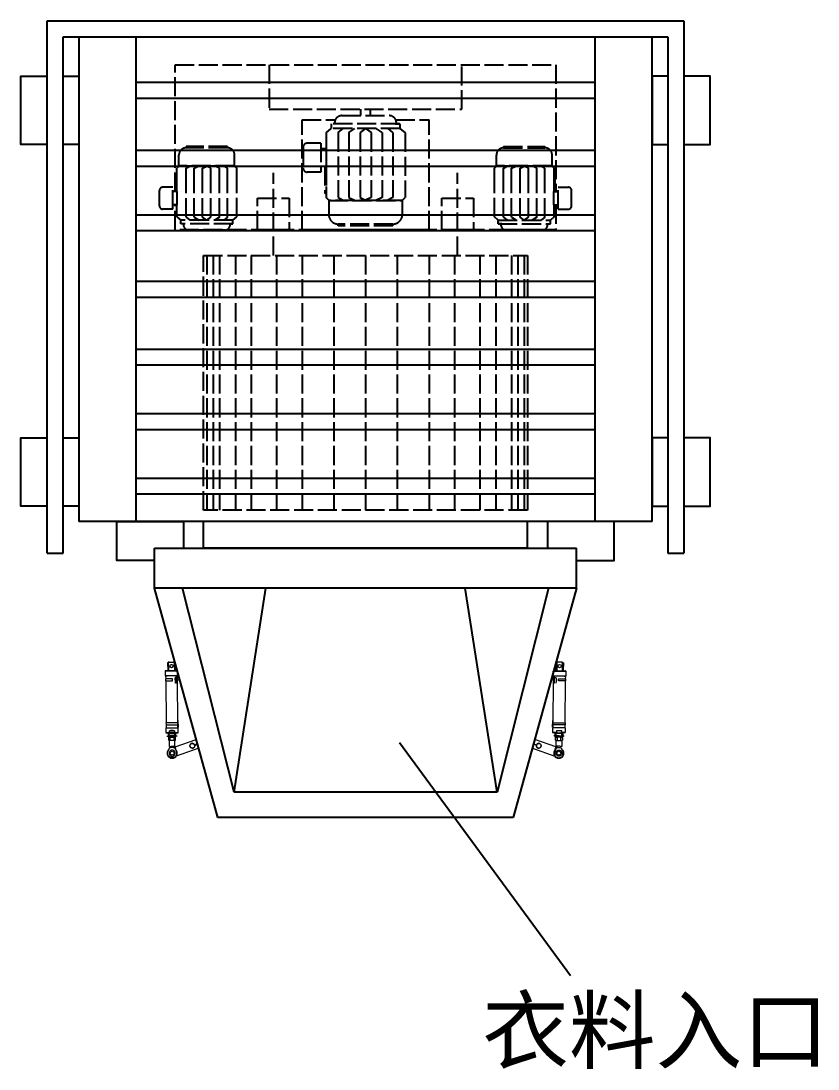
# Model space of a CAD drawing. Header units: millimetres. Extents: x 5343 to 29633, y -275 to 12336.
# Drawn here: x 11958 to 14469, y 1835 to 5134 of the extents above; entities that cross this region are included whole.
import ezdxf

# ---------------------------------------------------------------- set-up
doc = ezdxf.new("R2010")
doc.units = ezdxf.units.MM
doc.linetypes.add('ACAD_ISO02W100', pattern=[15, 12, -3])
doc.styles.get("Standard").update_dxf_attribs({"font": 'arial.ttf', "height": 200})

msp = doc.modelspace()

# ---------------------------------------------------------------- linework, layer by layer
for p, q in [((12040.9, 3458.4), (12040.9, 5134.4)), ((12040.9, 5134.4), (14045.9, 5134.4)), ((14045.9, 5134.4), (14045.9, 3458.4)), ((12090.9, 3458.4), (12090.9, 5084.4)), ((12090.9, 5084.4), (13995.9, 5084.4)), ((12140.9, 5084.4), (12140.9, 3558.4)), ((12320.9, 3558.4), (12320.9, 5084.4)), ((13765.9, 5084.4), (13765.9, 3558.4)), ((13945.9, 3558.4), (13945.9, 5084.4)), ((13995.9, 5084.4), (13995.9, 3458.4)), ((12320.9, 4941.5), (13765.9, 4941.5)), ((12320.9, 4891.5), (13765.9, 4891.5)), ((12320.9, 4727.7), (13765.9, 4727.7)), ((12320.9, 4677.7), (13765.9, 4677.7)), ((12320.9, 4524.5), (13765.9, 4524.5)), ((12320.9, 4474.5), (13765.9, 4474.5)), ((12320.9, 4315.2), (13765.9, 4315.2)), ((12320.9, 4265.2), (13765.9, 4265.2)), ((12320.9, 4101.5), (13765.9, 4101.5)), ((12320.9, 4051.5), (13765.9, 4051.5)), ((12320.9, 3898.2), (13765.9, 3898.2)), ((12320.9, 3848.2), (13765.9, 3848.2)), ((12320.9, 3695.2), (13765.9, 3695.2)), ((12320.9, 3645.2), (13765.9, 3645.2)), ((13945.9, 3558.4), (12140.9, 3558.4)), ((12533.4, 3474.4), (12533.4, 3558.4)), ((13553.4, 3474.4), (13553.4, 3558.4)), ((12378.4, 3348.4), (12378.4, 3474.4)), ((12378.4, 3474.4), (13708.4, 3474.4)), ((13553.4, 3474.4), (12533.4, 3474.4)), ((13708.4, 3348.4), (13708.4, 3474.4)), ((12040.9, 3458.4), (12090.9, 3458.4)), ((13995.9, 3458.4), (14045.9, 3458.4)), ((12578.4, 2626.3), (12378.4, 3348.4)), ((13708.4, 3348.4), (12378.4, 3348.4)), ((12629.3, 2706.3), (12466.8, 3348.4)), ((12629.3, 2706.3), (12729.3, 3348.4)), ((13457.6, 2706.3), (13357.6, 3348.4)), ((13620.1, 3348.4), (13457.6, 2706.3)), ((13708.4, 3348.4), (13508.4, 2626.3)), ((13150.8, 2863), (13689.1, 2129.2)), ((13457.6, 2706.3), (12629.3, 2706.3)), ((13508.4, 2626.3), (12578.4, 2626.3))]:
    msp.add_line(p, q)
at = {"linetype": 'ACAD_ISO02W100', "ltscale": 5}
for p, q in [((12443.4, 4597.2), (12443.4, 4996.3)), ((12443.4, 4996.3), (13643.4, 4996.3)), ((12740, 4996.3), (12740, 4856.3)), ((13346.9, 4856.3), (13346.9, 4996.3)), ((13643.4, 4996.3), (13643.4, 4597.2)), ((12740, 4856.3), (13346.9, 4856.3)), ((13028.1, 4856.3), (13028.1, 4836.3)), ((13058.1, 4856.3), (13058.1, 4836.3)), ((12843.4, 4476.3), (12843.4, 4823.6)), ((12843.4, 4823.6), (12948.5, 4823.6)), ((12843.4, 4476.3), (12843.4, 4823.6)), ((12968.5, 4836.3), (13118.3, 4836.3)), ((13138.4, 4823.6), (13243.4, 4823.6)), ((13243.4, 4476.3), (13243.4, 4823.6)), ((13243.4, 4476.3), (13243.4, 4823.6)), ((12919.1, 4782.1), (12934.9, 4795.4)), ((13151.9, 4810.3), (12934.9, 4810.3)), ((12934.9, 4810.3), (12934.9, 4801.4)), ((12934.9, 4801.4), (12934.9, 4795.4)), ((13151.9, 4795.4), (12934.9, 4795.4)), ((12957.3, 4782.8), (12972.6, 4795.4)), ((12991, 4782.8), (13010, 4795.4)), ((13043.4, 4795.4), (13026.1, 4782.8)), ((13043.4, 4795.4), (13060.8, 4782.8)), ((13095.8, 4782.8), (13076.8, 4795.4)), ((13129.6, 4782.8), (13114.3, 4795.4)), ((13136.5, 4810.3), (13151.9, 4810.3)), ((13140.6, 4810.3), (13140.6, 4814)), ((13151.9, 4810.3), (13151.9, 4801.4)), ((13151.9, 4801.4), (13151.9, 4795.4)), ((13151.9, 4801.4), (13151.9, 4795.4)), ((13151.9, 4795.4), (13167.8, 4782.1)), ((12919.1, 4782.1), (12919.1, 4731.5)), ((12957.3, 4782.8), (12957.3, 4579.1)), ((12991, 4782.8), (12991, 4579.1)), ((13026.1, 4782.8), (13026.1, 4579.1)), ((13060.8, 4782.8), (13060.8, 4579.1)), ((13095.8, 4782.8), (13095.8, 4579.1)), ((13129.6, 4782.8), (13129.6, 4579.1)), ((13167.8, 4782.1), (13167.8, 4579.1)), ((12608.7, 4739.3), (12478.2, 4739.3)), ((12478.2, 4739.3), (12478.2, 4734.8)), ((12608.7, 4734.8), (12478.2, 4734.8)), ((12608.7, 4739.3), (12608.7, 4734.8)), ((12846.7, 4736.3, 0), (12846.7, 4671.8, 0)), ((12902.2, 4749.5, 0), (12859.9, 4749.5, 0)), ((12902.2, 4749.5, 0), (12902.2, 4658.6, 0)), ((12919.9, 4731.5, 0), (12902.2, 4731.5, 0)), ((12919.9, 4731.5), (12919.9, 4676.6)), ((13478.2, 4739.3), (13608.7, 4739.3)), ((13478.2, 4739.3), (13478.2, 4734.8)), ((13478.2, 4734.8), (13608.7, 4734.8)), ((13608.7, 4739.3), (13608.7, 4734.8)), ((12455.7, 4678.8), (12455.7, 4712.3)), ((12631.2, 4678.8), (12631.2, 4712.3)), ((13455.7, 4678.8), (13455.7, 4712.3)), ((13631.2, 4678.8), (13631.2, 4712.3)), ((12449.2, 4662.3), (12446.4, 4662.3)), ((12446.4, 4597.2), (12446.4, 4662.3)), ((12456.8, 4678.8), (12449.2, 4671.1)), ((12456.8, 4678.8), (12449.2, 4671.1)), ((12449.2, 4644.9), (12449.2, 4671.1)), ((12449.2, 4597.2), (12449.2, 4671.1)), ((12455.7, 4678.8), (12631.2, 4678.8)), ((12631.2, 4678.8), (12455.7, 4678.8)), ((12478.2, 4671.1), (12491.5, 4678.8)), ((12478.2, 4671.1), (12491.5, 4678.8)), ((12478.2, 4644.8), (12478.2, 4671.1)), ((12478.2, 4516.8), (12478.2, 4671.1)), ((12503.7, 4671.1), (12518.9, 4678.8)), ((12503.7, 4671.1), (12518.9, 4678.8)), ((12503.7, 4651.3), (12503.7, 4671.1)), ((12503.7, 4516.8), (12503.7, 4671.1)), ((12530.3, 4671.1), (12543.4, 4677.7)), ((12530.3, 4671.1), (12543.4, 4677.7)), ((12530.3, 4644.1), (12530.3, 4671.1)), ((12530.3, 4516.8), (12530.3, 4671.1)), ((12556.6, 4671.1), (12543.4, 4677.7)), ((12556.6, 4671.1), (12543.4, 4677.7)), ((12556.6, 4653.3), (12556.6, 4671.1)), ((12556.6, 4516.8), (12556.6, 4671.1)), ((12583.1, 4671.1), (12568, 4678.8)), ((12583.1, 4671.1), (12568, 4678.8)), ((12583.1, 4644.9), (12583.1, 4671.1)), ((12583.1, 4516.8), (12583.1, 4671.1)), ((12608.7, 4671.1), (12595.3, 4678.8)), ((12608.7, 4671.1), (12595.3, 4678.8)), ((12608.7, 4671.1), (12595.3, 4678.8)), ((12608.7, 4650.2), (12608.7, 4671.1)), ((12608.7, 4516.8), (12608.7, 4671.1)), ((12608.7, 4639.1), (12608.7, 4671.1)), ((12630.1, 4678.8), (12637.6, 4671.1)), ((12637.6, 4645.3), (12637.6, 4671.1)), ((12637.6, 4517.3), (12637.6, 4671.1)), ((12753.4, 4396.3), (12753.4, 4656.3)), ((12753.4, 4396.3), (12753.4, 4656.3)), ((12902.2, 4658.6, 0), (12859.9, 4658.6, 0)), ((12919.9, 4676.6, 0), (12902.2, 4676.6, 0)), ((12915.4, 4676.6), (12915.4, 4590.7)), ((12919.1, 4676.6), (12919.1, 4579.1)), ((13333.4, 4396.3), (13333.4, 4656.3)), ((13333.4, 4396.3), (13333.4, 4656.3)), ((13455.7, 4678.8), (13449.2, 4671.1)), ((13449.2, 4645.3), (13449.2, 4671.1)), ((13449.2, 4517.3), (13449.2, 4671.1)), ((13631.2, 4678.8), (13455.7, 4678.8)), ((13455.7, 4678.8), (13631.2, 4678.8)), ((13478.2, 4671.1), (13491.5, 4678.8)), ((13478.2, 4671.1), (13491.5, 4678.8)), ((13478.2, 4671.1), (13491.5, 4678.8)), ((13478.2, 4650.2), (13478.2, 4671.1)), ((13478.2, 4516.8), (13478.2, 4671.1)), ((13478.2, 4639.1), (13478.2, 4671.1)), ((13503.7, 4671.1), (13518.9, 4678.8)), ((13503.7, 4671.1), (13518.9, 4678.8)), ((13503.7, 4644.9), (13503.7, 4671.1)), ((13503.7, 4516.8), (13503.7, 4671.1)), ((13530.3, 4671.1), (13543.4, 4677.7)), ((13530.3, 4671.1), (13543.4, 4677.7)), ((13530.3, 4653.3), (13530.3, 4671.1)), ((13530.3, 4516.8), (13530.3, 4671.1)), ((13556.6, 4671.1), (13543.4, 4677.7)), ((13556.6, 4671.1), (13543.4, 4677.7)), ((13556.6, 4644.1), (13556.6, 4671.1)), ((13556.6, 4516.8), (13556.6, 4671.1)), ((13583.1, 4671.1), (13568, 4678.8)), ((13583.1, 4671.1), (13568, 4678.8)), ((13583.1, 4651.3), (13583.1, 4671.1)), ((13583.1, 4516.8), (13583.1, 4671.1)), ((13608.7, 4671.1), (13595.3, 4678.8)), ((13608.7, 4671.1), (13595.3, 4678.8)), ((13608.7, 4644.8), (13608.7, 4671.1)), ((13608.7, 4516.8), (13608.7, 4671.1)), ((13630.1, 4678.8), (13637.6, 4671.1)), ((13630.1, 4678.8), (13637.6, 4671.1)), ((13637.6, 4644.9), (13637.6, 4671.1)), ((13637.6, 4597.2), (13637.6, 4671.1)), ((13637.6, 4662.3), (13640.4, 4662.3)), ((13640.4, 4597.2), (13640.4, 4662.3)), ((13129.6, 4621.2), (13129.6, 4579.1)), ((12394.4, 4552, 0), (12394.4, 4600.8, 0)), ((12436.4, 4610.8, 0), (12404.4, 4610.8, 0)), ((12436.4, 4542, 0), (12436.4, 4610.8, 0)), ((12449.8, 4597.2, 0), (12436.4, 4597.2, 0)), ((12449.8, 4555.6), (12449.8, 4597.2)), ((12919.1, 4590.7), (12915.4, 4590.7)), ((12919.1, 4613.6), (12919.1, 4579.1)), ((12957.3, 4613.8), (12957.3, 4579.1)), ((12991, 4605.3), (12991, 4579.1)), ((13026.1, 4614.6), (13026.1, 4579.1)), ((13060.8, 4602.5), (13060.8, 4579.1)), ((13095.8, 4613.6), (13095.8, 4579.1)), ((13129.6, 4606.7), (13129.6, 4579.1)), ((13167.8, 4613.1), (13167.8, 4579.1)), ((13637, 4555.6), (13637, 4597.2)), ((13637, 4597.2, 0), (13650.4, 4597.2, 0)), ((13650.4, 4542, 0), (13650.4, 4610.8, 0)), ((13650.4, 4610.8, 0), (13682.5, 4610.8, 0)), ((13692.5, 4552, 0), (13692.5, 4600.8, 0)), ((12449.8, 4555.6, 0), (12436.4, 4555.6, 0)), ((12443.4, 4476.3), (12443.4, 4555.6)), ((12449.2, 4517.3), (12449.2, 4555.6)), ((12703.4, 4476.3), (12703.4, 4576.3)), ((12703.4, 4576.3), (12803.4, 4576.3)), ((12703.4, 4476.3), (12703.4, 4576.3)), ((12703.4, 4576.3), (12803.4, 4576.3)), ((12803.4, 4576.3), (12803.4, 4476.3)), ((12803.4, 4576.3), (12803.4, 4476.3)), ((12929, 4569), (12919.1, 4579.1)), ((12929, 4569), (12919.1, 4579.1)), ((12927.6, 4569), (13159.3, 4569)), ((12927.6, 4569), (12927.6, 4524.7)), ((13159.3, 4569), (12927.6, 4569)), ((12957.3, 4579.1), (12974.9, 4569)), ((12957.3, 4579.1), (12974.9, 4569)), ((12991, 4579.1), (13011, 4569)), ((12991, 4579.1), (13011, 4569)), ((13026.1, 4579.1), (13043.4, 4570.3)), ((13026.1, 4579.1), (13043.4, 4570.3)), ((13060.8, 4579.1), (13043.4, 4570.3)), ((13060.8, 4579.1), (13043.4, 4570.3)), ((13095.8, 4579.1), (13075.8, 4569)), ((13095.8, 4579.1), (13075.8, 4569)), ((13129.6, 4579.1), (13112, 4569)), ((13129.6, 4579.1), (13112, 4569)), ((13129.6, 4579.1), (13112, 4569)), ((13159.3, 4569), (13167.8, 4579.1)), ((13159.3, 4569), (13159.3, 4524.7)), ((13283.4, 4476.3), (13283.4, 4576.3)), ((13283.4, 4576.3), (13383.4, 4576.3)), ((13283.4, 4476.3), (13283.4, 4576.3)), ((13283.4, 4576.3), (13383.4, 4576.3)), ((13383.4, 4576.3), (13383.4, 4476.3)), ((13383.4, 4576.3), (13383.4, 4476.3)), ((13637, 4555.6, 0), (13650.4, 4555.6, 0)), ((13637.6, 4517.3), (13637.6, 4555.6)), ((13643.4, 4555.6), (13643.4, 4476.3)), ((12436.4, 4542, 0), (12404.4, 4542, 0)), ((13650.4, 4542, 0), (13682.5, 4542, 0)), ((12449.2, 4517.3), (12461.2, 4507.2)), ((12625.6, 4507.2), (12461.2, 4507.2)), ((12461.2, 4502.7), (12461.2, 4507.2)), ((12461.2, 4495.9), (12461.2, 4502.7)), ((12625.6, 4495.9), (12461.2, 4495.9)), ((12478.2, 4516.8), (12489.8, 4507.2)), ((12503.7, 4516.8), (12518.1, 4507.2)), ((12543.4, 4507.2), (12530.3, 4516.8)), ((12543.4, 4507.2), (12556.6, 4516.8)), ((12583.1, 4516.8), (12568.7, 4507.2)), ((12608.7, 4516.8), (12597.1, 4507.2)), ((12614, 4495.9), (12625.6, 4495.9)), ((12617, 4495.9), (12617, 4493.1)), ((12625.6, 4507.2), (12637.6, 4517.3)), ((12625.6, 4502.7), (12625.6, 4507.2)), ((12625.6, 4502.7), (12625.6, 4507.2)), ((12625.6, 4495.9), (12625.6, 4502.7)), ((13129.6, 4495), (12957.3, 4495)), ((12957.3, 4489.1), (12957.3, 4495)), ((13129.6, 4489.1), (12957.3, 4489.1)), ((13129.6, 4489.1), (13129.6, 4495)), ((13461.2, 4507.2), (13449.2, 4517.3)), ((13461.2, 4507.2), (13625.6, 4507.2)), ((13461.2, 4502.7), (13461.2, 4507.2)), ((13461.2, 4502.7), (13461.2, 4507.2)), ((13461.2, 4495.9), (13461.2, 4502.7)), ((13461.2, 4495.9), (13625.6, 4495.9)), ((13472.9, 4495.9), (13461.2, 4495.9)), ((13469.8, 4495.9), (13469.8, 4493.1)), ((13478.2, 4516.8), (13489.8, 4507.2)), ((13503.7, 4516.8), (13518.1, 4507.2)), ((13543.4, 4507.2), (13530.3, 4516.8)), ((13543.4, 4507.2), (13556.6, 4516.8)), ((13583.1, 4516.8), (13568.7, 4507.2)), ((13608.7, 4516.8), (13597.1, 4507.2)), ((13637.6, 4517.3), (13625.6, 4507.2)), ((13625.6, 4502.7), (13625.6, 4507.2)), ((13625.6, 4495.9), (13625.6, 4502.7)), ((13643.4, 4476.3), (12443.4, 4476.3)), ((12486.7, 4476.3), (12600.2, 4476.3)), ((12803.4, 4476.3), (12703.4, 4476.3)), ((12803.4, 4476.3), (12703.4, 4476.3)), ((13244.9, 4476.3), (12841.9, 4476.3)), ((13244.9, 4476.3), (12841.9, 4476.3)), ((13383.4, 4476.3), (13283.4, 4476.3)), ((13383.4, 4476.3), (13283.4, 4476.3)), ((13600.2, 4476.3), (13486.7, 4476.3)), ((12543.4, 4396.3), (12543.4, 3594.4)), ((12563.4, 4396.3), (12563.4, 3594.4)), ((12583.4, 4396.3), (12583.4, 3594.4)), ((12633.4, 4396.3), (12633.4, 3594.4)), ((12683.4, 4396.3), (12683.4, 3594.4)), ((12763.4, 4396.3), (12763.4, 3594.4)), ((12843.4, 4396.3), (12843.4, 3594.4)), ((12943.4, 4396.3), (12943.4, 3594.4)), ((13043.4, 4396.3), (13043.4, 3594.4)), ((13143.4, 4396.3), (13143.4, 3594.4)), ((13243.4, 4396.3), (13243.4, 3594.4)), ((13323.4, 4396.3), (13323.4, 3594.4)), ((13403.4, 4396.3), (13403.4, 3594.4)), ((13453.4, 4396.3), (13453.4, 3594.4)), ((13503.4, 4396.3), (13503.4, 3594.4)), ((13523.4, 4396.3), (13523.4, 3594.4)), ((13543.4, 4396.3), (13543.4, 3594.4))]:
    msp.add_line(p, q, dxfattribs=at)
at = {"linetype": 'Continuous', "lineweight": 15}
for p, q in [((12423.2, 3113.9), (12420.1, 3113.8)), ((12420.1, 3113.8), (12420.3, 3088.1)), ((12424.9, 3115.1), (12421.3, 3115.1)), ((12423.2, 3113.9), (12424.9, 3115.1)), ((12423.4, 3088.1), (12423.2, 3113.9)), ((12424.9, 3115.1), (12439.3, 3115.2)), ((12439.3, 3115.2), (12442.9, 3115.2)), ((12439.3, 3115.2), (12441, 3114)), ((12441, 3114), (12441.3, 3088.2)), ((12444.1, 3114), (12441, 3114)), ((12444.3, 3088.3), (12444.1, 3114)), ((13642.5, 3088.3), (13642.8, 3114)), ((13642.8, 3114), (13645.8, 3114)), ((13647.6, 3115.2), (13644, 3115.2)), ((13645.8, 3114), (13645.6, 3088.2)), ((13647.6, 3115.2), (13645.8, 3114)), ((13662, 3115.1), (13647.6, 3115.2)), ((13662, 3115.1), (13665.5, 3115.1)), ((13663.7, 3113.9), (13662, 3115.1)), ((13663.5, 3088.1), (13663.7, 3113.9)), ((13663.7, 3113.9), (13666.8, 3113.8)), ((13666.8, 3113.8), (13666.5, 3088.1)), ((12432.3, 3087.4), (12412.6, 3087.2)), ((12412.6, 3087.2), (12412.7, 3072.8)), ((12452.2, 3073.1), (12412.7, 3072.8)), ((12432.4, 3072.2), (12413.9, 3072)), ((12413.9, 3072), (12414, 3062.7)), ((12452.1, 3087.5), (12432.3, 3087.4)), ((12450.9, 3072.3), (12432.4, 3072.2)), ((12448, 3049.3), (12447.8, 3070.6)), ((12450.3, 3064.9), (12450.2, 3070.6)), ((12451, 3063), (12450.9, 3072.3)), ((12452.1, 3086.1), (12452.1, 3087.5)), ((12452.2, 3073.1), (12452.2, 3074.5)), ((13634.7, 3073.1), (13634.7, 3074.5)), ((13634.7, 3073.1), (13674.2, 3072.8)), ((13634.8, 3086.1), (13634.8, 3087.5)), ((13634.8, 3087.5), (13654.5, 3087.4)), ((13635.8, 3063), (13635.9, 3072.3)), ((13635.9, 3072.3), (13654.4, 3072.2)), ((13636.6, 3064.9), (13636.6, 3070.6)), ((13638.9, 3049.3), (13639, 3070.6)), ((13654.4, 3072.2), (13672.9, 3072)), ((13654.5, 3087.4), (13674.3, 3087.2)), ((13672.9, 3072), (13672.8, 3062.7)), ((13674.3, 3087.2), (13674.2, 3072.8)), ((12435.9, 3062.9), (12413.8, 3062.7)), ((12413.8, 3062.7), (12413.9, 3056.3)), ((12413.9, 3056.3), (12435.9, 3056.5)), ((12414.1, 3056.3), (12415.1, 2924.7)), ((12435.9, 3056.5), (12435.9, 3062.9)), ((12443.3, 3065.7), (12443.4, 3052.7)), ((12444.3, 3066.8), (12444, 3066.7)), ((12444.1, 3052.8), (12444.1, 3050)), ((12444.1, 3052.8), (12444.4, 3052.8)), ((12444.4, 3049.6), (12444.2, 3049.6)), ((12445.5, 3066.8), (12444.3, 3066.8)), ((12444.4, 3052.8), (12444.4, 3049.6)), ((12447.9, 3066.8), (12445.5, 3066.8)), ((12448, 3049.3), (12450.4, 3049.3)), ((12450.4, 3066.8), (12450.3, 3066.8)), ((12450.3, 3063.5), (12450.3, 3064.9)), ((12450.4, 3049.3), (12450.3, 3063.5)), ((12450.9, 3063), (12450.3, 3063)), ((12451, 3056.6), (12450.3, 3056.6)), ((12450.9, 3063), (12451, 3056.6)), ((12451.2, 3063), (12450.9, 3063)), ((12451, 3056.6), (12451.3, 3056.6)), ((12452.1, 2925), (12451.1, 3056.6)), ((12451.3, 3056.6), (12451.2, 3063)), ((13634.7, 2925), (13635.8, 3056.6)), ((13635.6, 3056.6), (13635.6, 3063)), ((13635.6, 3063), (13635.9, 3063)), ((13635.9, 3056.6), (13635.6, 3056.6)), ((13635.9, 3063), (13635.9, 3056.6)), ((13635.9, 3063), (13636.6, 3063)), ((13635.9, 3056.6), (13636.5, 3056.6)), ((13636.4, 3066.8), (13636.6, 3066.8)), ((13636.4, 3049.3), (13636.6, 3063.5)), ((13638.9, 3049.3), (13636.4, 3049.3)), ((13636.6, 3063.5), (13636.6, 3064.9)), ((13639, 3066.8), (13641.3, 3066.8)), ((13641.3, 3066.8), (13642.6, 3066.8)), ((13642.5, 3052.8), (13642.5, 3049.6)), ((13642.8, 3052.8), (13642.5, 3052.8)), ((13642.5, 3049.6), (13642.6, 3049.6)), ((13642.6, 3066.8), (13642.9, 3066.7)), ((13642.8, 3052.8), (13642.8, 3050)), ((13643.6, 3065.7), (13643.5, 3052.7)), ((13650.9, 3056.5), (13651, 3062.9)), ((13673, 3056.3), (13650.9, 3056.5)), ((13651, 3062.9), (13673, 3062.7)), ((13672.8, 3056.3), (13671.7, 2924.7)), ((13673, 3062.7), (13673, 3056.3)), ((12414, 2908.2), (12453.5, 2908.5)), ((12414, 2908.2), (12414.1, 2893.8)), ((12452.3, 2925), (12414.9, 2924.7)), ((12414.9, 2924.7), (12415, 2918.3)), ((12415, 2918.3), (12452.4, 2918.6)), ((12415.2, 2918.3), (12415.3, 2909)), ((12415.3, 2909), (12433.8, 2909.2)), ((12433.8, 2909.2), (12452.3, 2909.3)), ((12453.8, 2932.3), (12452.1, 2932.3)), ((12452.3, 2909.3), (12452.2, 2918.6)), ((12452.4, 2918.6), (12452.3, 2925)), ((12452.3, 2911), (12454, 2911)), ((12453.5, 2907.1), (12453.5, 2908.5)), ((12454, 2911), (12453.8, 2932.3)), ((13632.8, 2911), (13633, 2932.3)), ((13634.6, 2911), (13632.8, 2911)), ((13633, 2932.3), (13634.8, 2932.3)), ((13633.3, 2907.1), (13633.3, 2908.5)), ((13672.8, 2908.2), (13633.3, 2908.5)), ((13634.5, 2918.6), (13634.5, 2925)), ((13634.5, 2925), (13671.9, 2924.7)), ((13671.9, 2918.3), (13634.5, 2918.6)), ((13634.6, 2909.3), (13634.7, 2918.6)), ((13653.1, 2909.2), (13634.6, 2909.3)), ((13671.6, 2909), (13653.1, 2909.2)), ((13671.7, 2918.3), (13671.6, 2909)), ((13671.9, 2924.7), (13671.9, 2918.3)), ((13672.8, 2908.2), (13672.7, 2893.8)), ((12414.1, 2893.8), (12425.7, 2893.9)), ((12418, 2883), (12420.1, 2883)), ((12420.1, 2883), (12434, 2883.2)), ((12421.9, 2893.1), (12422, 2880.3)), ((12422, 2880.3), (12434, 2880.4)), ((12423, 2878.4), (12423.1, 2869.8)), ((12428.5, 2878.4), (12423, 2878.4)), ((12423.2, 2879.1), (12434, 2879.2)), ((12423.7, 2879.1), (12430, 2879.1)), ((12424.7, 2891.1), (12443.2, 2891.2)), ((12424.7, 2884.5), (12424.7, 2891.1)), ((12425.6, 2899.7), (12442.1, 2899.8)), ((12425.7, 2893.9), (12425.6, 2899.7)), ((12440, 2893.2), (12427.8, 2893.1)), ((12428, 2879.1), (12428.6, 2878.5)), ((12428.5, 2869.9), (12428.5, 2878.4)), ((12430, 2879.1), (12438.1, 2879.2)), ((12434, 2883.2), (12447.8, 2883.3)), ((12434, 2880.4), (12446, 2880.5)), ((12434, 2879.2), (12444.8, 2879.3)), ((12438.1, 2879.2), (12444.3, 2879.2)), ((12439.4, 2878.6), (12440, 2879.2)), ((12445, 2878.6), (12439.6, 2878.5)), ((12439.6, 2878.5), (12439.6, 2870)), ((12442.1, 2899.8), (12442.1, 2894)), ((12442.1, 2894), (12453.6, 2894.1)), ((12443.2, 2884.7), (12443.2, 2891.2)), ((12443.5, 2849), (12510.5, 2871.7)), ((12445.1, 2870), (12445, 2878.6)), ((12446, 2880.5), (12445.9, 2893.3)), ((12447.8, 2883.3), (12450, 2883.3)), ((12453.6, 2894.1), (12453.6, 2895.5)), ((13643.4, 2849), (13576.4, 2871.7)), ((13633.2, 2894.1), (13633.2, 2895.5)), ((13644.7, 2894), (13633.2, 2894.1)), ((13639, 2883.3), (13636.9, 2883.3)), ((13652.9, 2883.2), (13639, 2883.3)), ((13640.9, 2880.5), (13641, 2893.3)), ((13652.9, 2880.4), (13640.9, 2880.5)), ((13641.8, 2870), (13641.8, 2878.6)), ((13641.8, 2878.6), (13647.3, 2878.5)), ((13652.8, 2879.2), (13642.1, 2879.3)), ((13648.8, 2879.2), (13642.5, 2879.2)), ((13643.7, 2884.7), (13643.7, 2891.2)), ((13662.2, 2891.1), (13643.7, 2891.2)), ((13644.8, 2899.8), (13644.7, 2894)), ((13661.3, 2899.7), (13644.8, 2899.8)), ((13647.4, 2878.6), (13646.8, 2879.2)), ((13646.9, 2893.2), (13659, 2893.1)), ((13647.3, 2878.5), (13647.2, 2870)), ((13656.9, 2879.1), (13648.8, 2879.2)), ((13663.6, 2879.1), (13652.8, 2879.2)), ((13666.7, 2883), (13652.9, 2883.2)), ((13664.9, 2880.3), (13652.9, 2880.4)), ((13663.2, 2879.1), (13656.9, 2879.1)), ((13658.8, 2879.1), (13658.2, 2878.5)), ((13658.3, 2869.9), (13658.4, 2878.4)), ((13658.4, 2878.4), (13663.8, 2878.4)), ((13661.2, 2893.9), (13661.3, 2899.7)), ((13672.7, 2893.8), (13661.2, 2893.9)), ((13662.1, 2884.5), (13662.2, 2891.1)), ((13663.8, 2878.4), (13663.8, 2869.8)), ((13665, 2893.1), (13664.9, 2880.3)), ((13668.9, 2883), (13666.7, 2883)), ((12428.5, 2869.9), (12423.1, 2869.8)), ((12425.1, 2869.2), (12425.2, 2850.5)), ((12430, 2869.2), (12425.1, 2869.2)), ((12438.1, 2869.3), (12430, 2869.2)), ((12444.4, 2869.3), (12438.1, 2869.3)), ((12438.8, 2846.8), (12441, 2847.8)), ((12445.1, 2870), (12439.6, 2870)), ((12440, 2850.6), (12440.3, 2848.4)), ((12440.3, 2848.4), (12442.1, 2846.8)), ((12443.3, 2850.5), (12443.1, 2869.3)), ((12444.4, 2869.3), (12445.1, 2870)), ((12517.9, 2844.8), (12447.4, 2819.8)), ((12514, 2858.9), (12504.7, 2855.8)), ((12505.3, 2855), (12505, 2855.8)), ((12505.6, 2853.9), (12505.3, 2855)), ((12505.4, 2853.9), (12514.5, 2857)), ((12512.3, 2856.2), (12511.8, 2858.2)), ((13569, 2844.8), (13639.5, 2819.8)), ((13581.5, 2853.9), (13572.3, 2857)), ((13572.9, 2858.9), (13582.1, 2855.8)), ((13574.6, 2856.2), (13575.1, 2858.2)), ((13581.2, 2853.9), (13581.5, 2855)), ((13581.5, 2855), (13581.9, 2855.8)), ((13642.4, 2869.3), (13641.8, 2870)), ((13641.8, 2870), (13647.2, 2870)), ((13642.4, 2869.3), (13648.7, 2869.3)), ((13643.6, 2850.5), (13643.7, 2869.3)), ((13646.5, 2848.4), (13644.8, 2846.8)), ((13648, 2846.8), (13645.9, 2847.8)), ((13646.8, 2850.6), (13646.5, 2848.4)), ((13648.7, 2869.3), (13656.8, 2869.2)), ((13656.9, 2869.2), (13661.8, 2869.2)), ((13658.3, 2869.9), (13663.8, 2869.8)), ((13661.8, 2869.2), (13661.6, 2850.5))]:
    msp.add_line(p, q, dxfattribs=at)
for points in [[(12040.9, 4745.2), (11958.1, 4745.2), (11958.1, 4960.5), (12040.9, 4960.5)], [(12090.9, 4960.5), (12140.9, 4960.5), (12140.9, 4745.2), (12090.9, 4745.2)], [(13995.9, 4960.5), (13945.9, 4960.5), (13945.9, 4745.2), (13995.9, 4745.2)], [(14045.9, 4745.2), (14128.7, 4745.2), (14128.7, 4960.5), (14045.9, 4960.5)], [(12040.9, 3606.6), (11958.1, 3606.6), (11958.1, 3821.8), (12040.9, 3821.8)], [(12090.9, 3821.8), (12140.9, 3821.8), (12140.9, 3606.6), (12090.9, 3606.6)], [(13995.9, 3821.8), (13945.9, 3821.8), (13945.9, 3606.6), (13995.9, 3606.6)], [(14045.9, 3606.6), (14128.7, 3606.6), (14128.7, 3821.8), (14045.9, 3821.8)], [(12378.4, 3435.6), (12260.3, 3435.6), (12260.3, 3558.4), (12470, 3558.4), (12470, 3474.4)], [(13708.4, 3435.6), (13826.5, 3435.6), (13826.5, 3558.4), (13616.9, 3558.4), (13616.9, 3474.4)]]:
    msp.add_lwpolyline(points)
at = {"linetype": 'ACAD_ISO02W100', "ltscale": 5}
msp.add_lwpolyline([(12533.4, 4396.3), (13553.4, 4396.3), (13553.4, 3594.4), (12533.4, 3594.4)], close=True, dxfattribs=at)
at = {"linetype": 'Continuous', "lineweight": 15}
for centre, radius in [((12432.2, 3103.2), 5.5), ((12432.2, 3103.2), 5), ((13654.7, 3103.2), 5.5), ((13654.7, 3103.2), 5), ((12497.8, 2852.3), 7.5), ((13589.1, 2852.3), 7.5), ((12434.4, 2829.2), 6), ((13652.4, 2829.2), 6)]:
    msp.add_circle(centre, radius, dxfattribs=at)
at = {"linetype": 'ACAD_ISO02W100', "ltscale": 5}
for centre, radius, start, end in [((12968.5, 4814), 22.3, 90, 189.5944), ((13118.3, 4814), 22.3, 0, 90), ((12478.2, 4712.3), 22.5, 90, 180), ((12608.7, 4712.3), 22.5, 0, 90), ((12859.9, 4736.3, 0), 13.2, 90, 180), ((13478.2, 4712.3), 22.5, 90, 180), ((13608.7, 4712.3), 22.5, 0, 90), ((12859.9, 4671.8, 0), 13.2, 180, 270), ((12404.4, 4600.8, 0), 10, 90, 180), ((13682.5, 4600.8, 0), 10, 0, 90), ((12404.4, 4552, 0), 10, 180, 270), ((12957.3, 4524.7), 29.7, 180, 270), ((13129.6, 4524.7), 29.7, 270, 0), ((13682.5, 4552, 0), 10, 270, 0), ((12486.7, 4493.1), 16.9, 170.4056, 270), ((12600.2, 4493.1), 16.9, 270, 0), ((13486.7, 4493.1), 16.9, 180, 270), ((13600.2, 4493.1), 16.9, 270, 9.5944)]:
    msp.add_arc(centre, radius, start, end, dxfattribs=at)
at = {"linetype": 'Continuous', "lineweight": 15}
for centre, radius, start, end in [((12413.4, 3087.2), 0.8, 90.4667, 180.4667), ((12413.5, 3072.8), 0.8, 180.4667, 270.4667), ((12451.3, 3087.5), 0.8, 0.4667, 90.4667), ((12451.4, 3073.1), 0.8, 270.4667, 0.4667), ((13635.5, 3073.1), 0.8, 179.5333, 269.5333), ((13635.6, 3087.5), 0.8, 89.5333, 179.5333), ((13673.4, 3072.8), 0.8, 269.5333, 359.5333), ((13673.5, 3087.2), 0.8, 359.5333, 89.5333), ((12414.8, 2908.2), 0.8, 90.4667, 180.4667), ((12452.7, 2908.5), 0.8, 0.4667, 90.4667), ((13634.1, 2908.5), 0.8, 89.5333, 179.5333), ((13672, 2908.2), 0.8, 359.5333, 89.5333), ((12452.8, 2894.1), 0.8, 270.4667, 0.4667), ((13634, 2894.1), 0.8, 179.5333, 269.5333), ((12497.8, 2852.3), 7.75, 26.4327, 11.6054), ((13589.1, 2852.3), 7.75, 168.3946, 153.5673), ((12434.4, 2829.2), 16, 150.4632, 270.4667), ((12434.4, 2829.2), 16, 270.4667, 30.463), ((12434.4, 2829.2), 15, 270.4667, 32.7964), ((13652.4, 2829.2), 16, 149.537, 269.5333), ((13652.4, 2829.2), 15, 147.2036, 269.5333), ((13652.4, 2829.2), 16, 269.5333, 29.5368)]:
    msp.add_arc(centre, radius, start, end, dxfattribs=at)
for centre, major_axis, ratio, start_param, end_param in [((12449, 3072.3), (1.56, 1.58), 0.414214, 3.534292, 4.31969), ((12449, 3072.3), (-1.58, 1.56), 0.414214, 1.963495, 2.748894), ((12445.1, 3049.3), (-0.931, 0.916), 0.414214, 0.392699, 0.880846), ((12433.9, 2889.4), (19.7, 0.2), 0.57735, 1.140545, 2.001048)]:
    msp.add_ellipse(centre, major_axis=major_axis, ratio=ratio, start_param=start_param, end_param=end_param, dxfattribs=at)
at = {"linetype": 'Continuous', "lineweight": 15, "extrusion": (0, 0, -1)}
for centre, major_axis, ratio, start_param, end_param in [((13637.8, 3072.3), (1.58, 1.56), 0.414214, 1.963495, 2.748894), ((13637.8, 3072.3), (-1.56, 1.58), 0.414214, 3.534292, 4.31969), ((13641.7, 3049.3), (0.931, 0.916), 0.414214, 0.392699, 0.880846), ((13652.9, 2889.4), (-19.7, 0.2), 0.57735, 1.140545, 2.001048)]:
    msp.add_ellipse(centre, major_axis=major_axis, ratio=ratio, start_param=start_param, end_param=end_param, dxfattribs=at)
at = {"linetype": 'Continuous', "lineweight": 15}
for points, knots in [([(12432.3, 3088.2), (12431.2, 3088.1), (12428.8, 3088.1), (12425.2, 3088.1), (12421.8, 3088.1), (12418.8, 3088), (12416.3, 3088), (12414.6, 3088), (12413.5, 3088), (12413.4, 3088), (12413.4, 3088)], [0, 0, 0, 0, 0.116516, 0.2400113, 0.3686408, 0.5, 0.6313592, 0.7599887, 0.883484, 1, 1, 1, 1]), ([(12451.2, 3088.3), (12451.2, 3088.3), (12451.2, 3088.3), (12450.6, 3088.3), (12449.5, 3088.3), (12448, 3088.3), (12446.1, 3088.3), (12443.7, 3088.2), (12441.1, 3088.2), (12438.2, 3088.2), (12435.3, 3088.2), (12433.3, 3088.2), (12432.3, 3088.2)], [0, 0, 0, 0, 0.082199, 0.180027, 0.277854, 0.379577, 0.484073, 0.590013, 0.695953, 0.800449, 0.902172, 1, 1, 1, 1]), ([(12452.2, 3074.5), (12452.2, 3074.5), (12452.2, 3074.6), (12452.1, 3074.8), (12452, 3075.2), (12451.9, 3075.6), (12451.8, 3076.2), (12451.7, 3076.9), (12451.6, 3077.6), (12451.5, 3078.5), (12451.5, 3079.5), (12451.4, 3080.6), (12451.5, 3081.6), (12451.5, 3082.6), (12451.6, 3083.6), (12451.8, 3084.4), (12451.9, 3085.1), (12452, 3085.6), (12452, 3086), (12452.1, 3086.1), (12452.1, 3086.1), (12452.1, 3086.1)], [0, 0, 0, 0, 0.049585, 0.101123, 0.144325, 0.188554, 0.236488, 0.285518, 0.33962, 0.395049, 0.453846, 0.514254, 0.574687, 0.636877, 0.697136, 0.759293, 0.816792, 0.876422, 0.926997, 0.979512, 1, 1, 1, 1]), ([(13634.7, 3074.5), (13634.7, 3074.5), (13634.7, 3074.6), (13634.8, 3074.8), (13634.8, 3075.2), (13634.9, 3075.6), (13635, 3076.2), (13635.1, 3076.9), (13635.2, 3077.6), (13635.3, 3078.5), (13635.4, 3079.5), (13635.4, 3080.6), (13635.4, 3081.6), (13635.3, 3082.6), (13635.2, 3083.6), (13635.1, 3084.4), (13635, 3085.1), (13634.9, 3085.6), (13634.8, 3086), (13634.8, 3086.1), (13634.8, 3086.1), (13634.8, 3086.1)], [0, 0, 0, 0, 0.049585, 0.101123, 0.144325, 0.188554, 0.236488, 0.285518, 0.33962, 0.395049, 0.453846, 0.514254, 0.574687, 0.636877, 0.697136, 0.759293, 0.816792, 0.876422, 0.926997, 0.979512, 1, 1, 1, 1]), ([(13635.6, 3088.3), (13635.7, 3088.3), (13635.7, 3088.3), (13636.3, 3088.3), (13637.3, 3088.3), (13638.8, 3088.3), (13640.8, 3088.3), (13643.1, 3088.2), (13645.8, 3088.2), (13648.7, 3088.2), (13651.6, 3088.2), (13653.6, 3088.2), (13654.5, 3088.2)], [0, 0, 0, 0, 0.082199, 0.180027, 0.277854, 0.379577, 0.484073, 0.590013, 0.695953, 0.800449, 0.902172, 1, 1, 1, 1]), ([(13654.5, 3088.2), (13655.7, 3088.1), (13658.1, 3088.1), (13661.6, 3088.1), (13665, 3088.1), (13668, 3088), (13670.5, 3088), (13672.3, 3088), (13673.3, 3088), (13673.4, 3088), (13673.5, 3088)], [0, 0, 0, 0, 0.116516, 0.2400113, 0.3686408, 0.5, 0.6313592, 0.7599887, 0.883484, 1, 1, 1, 1]), ([(12453.6, 2895.5), (12453.6, 2895.6), (12453.6, 2895.6), (12453.6, 2895.8), (12453.5, 2896.2), (12453.4, 2896.6), (12453.3, 2897.2), (12453.2, 2897.9), (12453.1, 2898.6), (12453, 2899.5), (12452.9, 2900.5), (12452.9, 2901.6), (12452.9, 2902.6), (12453, 2903.6), (12453.1, 2904.6), (12453.2, 2905.4), (12453.3, 2906.1), (12453.4, 2906.6), (12453.5, 2907), (12453.5, 2907.1), (12453.5, 2907.1), (12453.5, 2907.1)], [0, 0, 0, 0, 0.049585, 0.101123, 0.144325, 0.188554, 0.236488, 0.285518, 0.33962, 0.395049, 0.453846, 0.514254, 0.574687, 0.636877, 0.697136, 0.759293, 0.816792, 0.876422, 0.926997, 0.979512, 1, 1, 1, 1]), ([(13633.2, 2895.5), (13633.2, 2895.6), (13633.2, 2895.6), (13633.3, 2895.8), (13633.4, 2896.2), (13633.5, 2896.6), (13633.6, 2897.2), (13633.7, 2897.9), (13633.8, 2898.6), (13633.9, 2899.5), (13633.9, 2900.5), (13634, 2901.6), (13633.9, 2902.6), (13633.9, 2903.6), (13633.8, 2904.6), (13633.6, 2905.4), (13633.5, 2906.1), (13633.4, 2906.6), (13633.4, 2907), (13633.3, 2907.1), (13633.3, 2907.1), (13633.3, 2907.1)], [0, 0, 0, 0, 0.049585, 0.101123, 0.144325, 0.188554, 0.236488, 0.285518, 0.33962, 0.395049, 0.453846, 0.514254, 0.574687, 0.636877, 0.697136, 0.759293, 0.816792, 0.876422, 0.926997, 0.979512, 1, 1, 1, 1]), ([(12414.9, 2893), (12414.9, 2893), (12414.9, 2893), (12415.1, 2893), (12415.7, 2893), (12416.9, 2893), (12418.4, 2893), (12420.4, 2893.1), (12422.7, 2893.1), (12425.2, 2893.1), (12426.9, 2893.1), (12427.8, 2893.1)], [0, 0, 0, 0, 0.0000225, 0.1197058, 0.2438306, 0.3711037, 0.5000112, 0.6289188, 0.7561918, 0.8803166, 1, 1, 1, 1]), ([(12434, 2883.2), (12432.4, 2883.2), (12429.3, 2883.3), (12426.3, 2884.1), (12424.7, 2884.5)], [0, 0, 0, 0, 0.494511, 1, 1, 1, 1]), ([(12427.8, 2893.1), (12427.3, 2893.1), (12426.6, 2893.1), (12426, 2893.4), (12425.8, 2893.6), (12425.7, 2893.7), (12425.7, 2893.8), (12425.7, 2893.9), (12425.7, 2893.9)], [0, 0, 0, 0, 0.659197, 0.765755, 0.872906, 0.931534, 0.990741, 1, 1, 1, 1]), ([(12428.5, 2878.4), (12428.7, 2878.6), (12429.2, 2878.8), (12429.7, 2879), (12430, 2879.1)], [0, 0, 0, 0, 0.4994819, 1, 1, 1, 1]), ([(12443.2, 2884.7), (12441.7, 2884.3), (12438.7, 2883.4), (12435.6, 2883.3), (12434, 2883.2)], [0, 0, 0, 0, 0.495458, 1, 1, 1, 1]), ([(12438.1, 2879.2), (12438.3, 2879.1), (12438.8, 2878.9), (12439.3, 2878.7), (12439.6, 2878.5)], [0, 0, 0, 0, 0.499424, 1, 1, 1, 1]), ([(12442.1, 2894), (12442.1, 2894), (12442.1, 2893.9), (12442, 2893.7), (12441.8, 2893.6), (12441.3, 2893.4), (12440.7, 2893.2), (12440.2, 2893.2), (12440, 2893.2)], [0, 0, 0, 0, 0.049694, 0.111019, 0.209481, 0.407614, 0.699775, 1, 1, 1, 1]), ([(12440, 2893.2), (12440.8, 2893.2), (12442.6, 2893.2), (12445.1, 2893.3), (12447.4, 2893.3), (12449.4, 2893.3), (12450.9, 2893.3), (12452, 2893.3), (12452.7, 2893.3), (12452.8, 2893.3), (12452.8, 2893.3)], [0, 0, 0, 0, 0.119686, 0.243814, 0.37109, 0.5, 0.62891, 0.756186, 0.880314, 1, 1, 1, 1]), ([(13646.9, 2893.2), (13646, 2893.2), (13644.2, 2893.2), (13641.7, 2893.3), (13639.5, 2893.3), (13637.5, 2893.3), (13635.9, 2893.3), (13634.8, 2893.3), (13634.1, 2893.3), (13634.1, 2893.3), (13634, 2893.3)], [0, 0, 0, 0, 0.119686, 0.243814, 0.37109, 0.5, 0.62891, 0.756186, 0.880314, 1, 1, 1, 1]), ([(13643.7, 2884.7), (13645.1, 2884.3), (13648.2, 2883.4), (13651.3, 2883.3), (13652.9, 2883.2)], [0, 0, 0, 0, 0.495458, 1, 1, 1, 1]), ([(13644.7, 2894), (13644.7, 2894), (13644.7, 2893.9), (13644.8, 2893.7), (13645.1, 2893.6), (13645.5, 2893.4), (13646.2, 2893.2), (13646.6, 2893.2), (13646.9, 2893.2)], [0, 0, 0, 0, 0.049694, 0.111019, 0.209481, 0.407614, 0.699775, 1, 1, 1, 1]), ([(13648.8, 2879.2), (13648.5, 2879.1), (13648, 2878.9), (13647.5, 2878.7), (13647.3, 2878.5)], [0, 0, 0, 0, 0.499424, 1, 1, 1, 1]), ([(13652.9, 2883.2), (13654.4, 2883.2), (13657.6, 2883.3), (13660.6, 2884.1), (13662.1, 2884.5)], [0, 0, 0, 0, 0.494511, 1, 1, 1, 1]), ([(13658.4, 2878.4), (13658.1, 2878.6), (13657.6, 2878.8), (13657.1, 2879), (13656.9, 2879.1)], [0, 0, 0, 0, 0.4994819, 1, 1, 1, 1]), ([(13659, 2893.1), (13659.6, 2893.1), (13660.2, 2893.1), (13660.9, 2893.4), (13661.1, 2893.6), (13661.2, 2893.7), (13661.2, 2893.8), (13661.2, 2893.9), (13661.2, 2893.9)], [0, 0, 0, 0, 0.659197, 0.765755, 0.872906, 0.931534, 0.990741, 1, 1, 1, 1]), ([(13671.9, 2893), (13671.9, 2893), (13672, 2893), (13671.7, 2893), (13671.1, 2893), (13670, 2893), (13668.4, 2893), (13666.5, 2893.1), (13664.2, 2893.1), (13661.7, 2893.1), (13659.9, 2893.1), (13659, 2893.1)], [0, 0, 0, 0, 0.0000225, 0.1197058, 0.2438306, 0.3711037, 0.5000112, 0.6289188, 0.7561918, 0.8803166, 1, 1, 1, 1]), ([(12422.1, 2836.8), (12422.5, 2837.4), (12423.3, 2838.8), (12424.3, 2841), (12425.3, 2843.2), (12425.9, 2844.7), (12426.2, 2845.4)], [0, 0, 0, 0, 0.223864, 0.499913, 0.749957, 1, 1, 1, 1]), ([(12434.5, 2819.6), (12433.4, 2819.7), (12431.3, 2819.8), (12428.4, 2821.5), (12426.2, 2823.9), (12424.9, 2826.9), (12424.7, 2830.2), (12425.6, 2833.4), (12427.5, 2836.1), (12430.1, 2838), (12432.6, 2838.7), (12435.1, 2838.8), (12437.6, 2838.4), (12440.5, 2836.9), (12442.7, 2834.4), (12444, 2831.4), (12444.2, 2828.1), (12443.3, 2824.9), (12441.4, 2822.3), (12438.7, 2820.4), (12436.2, 2819.6), (12434.8, 2819.6), (12434.5, 2819.6)], [0, 0, 0, 0, 0.053686, 0.107372, 0.161059, 0.214745, 0.268431, 0.322117, 0.375804, 0.42949, 0.483176, 0.5, 0.553686, 0.607372, 0.661059, 0.714745, 0.768431, 0.822117, 0.875804, 0.92949, 0.983176, 1, 1, 1, 1]), ([(12430, 2869.2), (12429.8, 2869.3), (12429.3, 2869.5), (12428.8, 2869.8), (12428.5, 2869.9)], [0, 0, 0, 0, 0.499424, 1, 1, 1, 1]), ([(12439.6, 2870), (12439.4, 2869.9), (12438.9, 2869.6), (12438.4, 2869.4), (12438.1, 2869.3)], [0, 0, 0, 0, 0.4994819, 1, 1, 1, 1]), ([(12440, 2850.6), (12440.5, 2850.6), (12441.5, 2850.6), (12442.5, 2850.7), (12443.1, 2850.7), (12443.3, 2850.7), (12443.1, 2850.7), (12442.5, 2850.7), (12441.5, 2850.6), (12440.5, 2850.6), (12440, 2850.6), (12440, 2850.6), (12440, 2850.6), (12440, 2850.6)], [0, 0, 0, 0, 0.125, 0.25, 0.375, 0.5, 0.625, 0.75, 0.875, 1, 1, 1, 1, 1, 1, 1]), ([(12442.1, 2846.8), (12442.2, 2846.6), (12442.4, 2846.3), (12442.6, 2845.9), (12442.7, 2845.7)], [0, 0, 0, 0, 0.501633, 1, 1, 1, 1]), ([(12442.3, 2845.5), (12442.8, 2844.6), (12443.6, 2842.6), (12445, 2839.7), (12446.1, 2837.9), (12446.6, 2837)], [0, 0, 0, 0, 0.334973, 0.689214, 1, 1, 1, 1]), ([(12442.7, 2845.7), (12443.2, 2844.7), (12444, 2842.8), (12445.4, 2839.9), (12446.5, 2838.1), (12447, 2837.3)], [0, 0, 0, 0, 0.335994, 0.686213, 1, 1, 1, 1]), ([(12448.2, 2837.3), (12447.6, 2838.4), (12446.3, 2840.8), (12445, 2844.1), (12444.1, 2846.9), (12443.5, 2848.9), (12443.3, 2850.2), (12443.3, 2850.7)], [0, 0, 0, 0, 0.272697, 0.56388, 0.743289, 0.893429, 1, 1, 1, 1]), ([(13638.6, 2837.3), (13639.3, 2838.4), (13640.5, 2840.8), (13641.9, 2844.1), (13642.8, 2846.9), (13643.4, 2848.9), (13643.5, 2850.2), (13643.6, 2850.7)], [0, 0, 0, 0, 0.272697, 0.56388, 0.743289, 0.893429, 1, 1, 1, 1]), ([(13644.1, 2845.7), (13643.7, 2844.7), (13642.8, 2842.8), (13641.4, 2839.9), (13640.4, 2838.1), (13639.9, 2837.3)], [0, 0, 0, 0, 0.335994, 0.686213, 1, 1, 1, 1]), ([(13644.5, 2845.5), (13644.1, 2844.6), (13643.2, 2842.6), (13641.8, 2839.7), (13640.8, 2837.9), (13640.3, 2837)], [0, 0, 0, 0, 0.334973, 0.689214, 1, 1, 1, 1]), ([(13652.4, 2819.6), (13653.4, 2819.7), (13655.6, 2819.8), (13658.5, 2821.5), (13660.7, 2823.9), (13662, 2826.9), (13662.2, 2830.2), (13661.3, 2833.4), (13659.4, 2836.1), (13656.7, 2838), (13654.3, 2838.7), (13651.8, 2838.8), (13649.3, 2838.4), (13646.4, 2836.9), (13644.2, 2834.4), (13642.9, 2831.4), (13642.7, 2828.1), (13643.6, 2824.9), (13645.5, 2822.3), (13648.2, 2820.4), (13650.6, 2819.6), (13652, 2819.6), (13652.4, 2819.6)], [0, 0, 0, 0, 0.053686, 0.107372, 0.161059, 0.214745, 0.268431, 0.322117, 0.375804, 0.42949, 0.483176, 0.5, 0.553686, 0.607372, 0.661059, 0.714745, 0.768431, 0.822117, 0.875804, 0.92949, 0.983176, 1, 1, 1, 1]), ([(13646.8, 2850.6), (13646.3, 2850.6), (13645.4, 2850.6), (13644.4, 2850.7), (13643.7, 2850.7), (13643.5, 2850.7), (13643.7, 2850.7), (13644.4, 2850.7), (13645.4, 2850.6), (13646.3, 2850.6), (13646.8, 2850.6), (13646.8, 2850.6), (13646.8, 2850.6), (13646.8, 2850.6)], [0, 0, 0, 0, 0.125, 0.25, 0.375, 0.5, 0.625, 0.75, 0.875, 1, 1, 1, 1, 1, 1, 1]), ([(13644.8, 2846.8), (13644.7, 2846.6), (13644.4, 2846.3), (13644.2, 2845.9), (13644.1, 2845.7)], [0, 0, 0, 0, 0.501633, 1, 1, 1, 1]), ([(13647.2, 2870), (13647.5, 2869.9), (13648, 2869.6), (13648.5, 2869.4), (13648.7, 2869.3)], [0, 0, 0, 0, 0.4994819, 1, 1, 1, 1]), ([(13656.8, 2869.2), (13657.1, 2869.3), (13657.6, 2869.5), (13658.1, 2869.8), (13658.3, 2869.9)], [0, 0, 0, 0, 0.499424, 1, 1, 1, 1]), ([(13664.7, 2836.8), (13664.4, 2837.4), (13663.6, 2838.8), (13662.5, 2841), (13661.5, 2843.2), (13660.9, 2844.7), (13660.6, 2845.4)], [0, 0, 0, 0, 0.223864, 0.499913, 0.749957, 1, 1, 1, 1]), ([(12434.5, 2814.2), (12433.2, 2814.3), (12430.5, 2814.5), (12426.8, 2816.1), (12423.6, 2818.5), (12421.2, 2821.8), (12419.7, 2825.5), (12419.3, 2829.5), (12419.9, 2833.5), (12421.1, 2835.9), (12421.7, 2837.1)], [0, 0, 0, 0, 0.124999, 0.249999, 0.374998, 0.499998, 0.624998, 0.749999, 0.874999, 1, 1, 1, 1]), ([(12446.6, 2837), (12447.2, 2835.9), (12448.4, 2833.7), (12449.1, 2829.8), (12448.7, 2825.8), (12447.3, 2822.1), (12445, 2819), (12442, 2816.6), (12438.5, 2815.1), (12434.5, 2814.5), (12430.6, 2815), (12427, 2816.5), (12424, 2818.9), (12421.7, 2821.9), (12420.2, 2825.6), (12419.8, 2829.6), (12420.4, 2833.5), (12421.5, 2835.7), (12422.1, 2836.8)], [0, 0, 0, 0, 0.05978, 0.123281, 0.188403, 0.252705, 0.31392, 0.372684, 0.435149, 0.499995, 0.564841, 0.627306, 0.68607, 0.747287, 0.811591, 0.876716, 0.940219, 1, 1, 1, 1]), ([(12421.7, 2837.1), (12421.4, 2837.1), (12420.8, 2837.1), (12420.5, 2837.1), (12420.5, 2837.1), (12420.7, 2837.1), (12421.4, 2837.1), (12421.7, 2837.1)], [0, 0, 0, 0, 0.251096, 0.415468, 0.50018, 0.750087, 1, 1, 1, 1]), ([(12447, 2837.3), (12447.3, 2837.3), (12447.9, 2837.3), (12448.1, 2837.3), (12448.2, 2837.3), (12448.2, 2837.3), (12448.2, 2837.3)], [0, 0, 0, 0, 0.5016652, 0.8300633, 0.9993096, 1, 1, 1, 1]), ([(13640.3, 2837), (13639.7, 2835.9), (13638.4, 2833.7), (13637.8, 2829.8), (13638.1, 2825.8), (13639.6, 2822.1), (13641.9, 2819), (13644.8, 2816.6), (13648.4, 2815.1), (13652.3, 2814.5), (13656.3, 2815), (13659.9, 2816.5), (13662.8, 2818.9), (13665.2, 2821.9), (13666.7, 2825.6), (13667.1, 2829.6), (13666.5, 2833.5), (13665.3, 2835.7), (13664.7, 2836.8)], [0, 0, 0, 0, 0.05978, 0.123281, 0.188403, 0.252705, 0.31392, 0.372684, 0.435149, 0.499995, 0.564841, 0.627306, 0.68607, 0.747287, 0.811591, 0.876716, 0.940219, 1, 1, 1, 1]), ([(13639.9, 2837.3), (13639.5, 2837.3), (13638.9, 2837.3), (13638.7, 2837.3), (13638.6, 2837.3), (13638.6, 2837.3), (13638.6, 2837.3)], [0, 0, 0, 0, 0.5016652, 0.8300633, 0.9993096, 1, 1, 1, 1]), ([(13652.3, 2814.2), (13653.6, 2814.3), (13656.3, 2814.5), (13660, 2816.1), (13663.2, 2818.5), (13665.6, 2821.8), (13667.1, 2825.5), (13667.6, 2829.5), (13667, 2833.5), (13665.8, 2835.9), (13665.1, 2837.1)], [0, 0, 0, 0, 0.124999, 0.249999, 0.374998, 0.499998, 0.624998, 0.749999, 0.874999, 1, 1, 1, 1]), ([(13665.1, 2837.1), (13665.5, 2837.1), (13666.1, 2837.1), (13666.3, 2837.1), (13666.4, 2837.1), (13666.2, 2837.1), (13665.5, 2837.1), (13665.1, 2837.1)], [0, 0, 0, 0, 0.251096, 0.415468, 0.50018, 0.750087, 1, 1, 1, 1])]:
    msp.add_open_spline(points, degree=3, knots=knots, dxfattribs=at)
for points in [[(12432.4, 3072.2), (12431.2, 3072.1), (12428.7, 3072.1), (12425.1, 3072.1), (12421.8, 3072.1), (12419, 3072), (12416.6, 3072), (12414.8, 3072), (12413.7, 3072), (12413.6, 3072), (12413.5, 3072)], [(12451.4, 3072.3), (12451.3, 3072.3), (12451.2, 3072.3), (12450.1, 3072.3), (12448.3, 3072.3), (12445.9, 3072.3), (12443, 3072.2), (12439.7, 3072.2), (12436.2, 3072.2), (12433.7, 3072.2), (12432.4, 3072.2)], [(13635.5, 3072.3), (13635.5, 3072.3), (13635.7, 3072.3), (13636.8, 3072.3), (13638.6, 3072.3), (13640.9, 3072.3), (13643.8, 3072.2), (13647.1, 3072.2), (13650.7, 3072.2), (13653.2, 3072.2), (13654.4, 3072.2)], [(13654.4, 3072.2), (13655.7, 3072.1), (13658.1, 3072.1), (13661.7, 3072.1), (13665, 3072.1), (13667.9, 3072), (13670.3, 3072), (13672, 3072), (13673.2, 3072), (13673.3, 3072), (13673.4, 3072)], [(12414.8, 2909), (12414.9, 2909), (12415, 2909), (12416.2, 2909), (12417.9, 2909), (12420.3, 2909.1), (12423.2, 2909.1), (12426.5, 2909.1), (12430, 2909.1), (12432.5, 2909.2), (12433.8, 2909.2)], [(12433.8, 2909.2), (12435, 2909.2), (12437.5, 2909.2), (12441.1, 2909.2), (12444.4, 2909.2), (12447.3, 2909.3), (12449.6, 2909.3), (12451.4, 2909.3), (12452.5, 2909.3), (12452.6, 2909.3), (12452.7, 2909.3)], [(13653.1, 2909.2), (13651.8, 2909.2), (13649.4, 2909.2), (13645.8, 2909.2), (13642.5, 2909.2), (13639.6, 2909.3), (13637.2, 2909.3), (13635.5, 2909.3), (13634.4, 2909.3), (13634.2, 2909.3), (13634.1, 2909.3)], [(13672, 2909), (13672, 2909), (13671.8, 2909), (13670.7, 2909), (13668.9, 2909), (13666.6, 2909.1), (13663.7, 2909.1), (13660.4, 2909.1), (13656.8, 2909.1), (13654.3, 2909.2), (13653.1, 2909.2)], [(12425.2, 2850.5), (12425.3, 2850.5), (12425.3, 2850.5), (12426, 2850.5), (12427, 2850.5), (12428, 2850.5), (12428.4, 2850.5)], [(12434.3, 2847.4), (12432.9, 2847.3), (12430.1, 2847.1), (12427.5, 2846), (12426.2, 2845.4)], [(12428.4, 2850.5), (12429.3, 2850.5), (12431.1, 2850.6), (12433.2, 2850.6), (12434.2, 2850.6)], [(12434.2, 2850.6), (12435.3, 2850.6), (12437.4, 2850.6), (12439.2, 2850.6), (12440, 2850.6)], [(12442.3, 2845.5), (12441, 2846.1), (12438.5, 2847.1), (12435.7, 2847.3), (12434.3, 2847.4)], [(13644.5, 2845.5), (13645.8, 2846.1), (13648.4, 2847.1), (13651.2, 2847.3), (13652.6, 2847.4)], [(13652.6, 2850.6), (13651.6, 2850.6), (13649.4, 2850.6), (13647.7, 2850.6), (13646.8, 2850.6)], [(13658.4, 2850.5), (13657.5, 2850.5), (13655.8, 2850.6), (13653.7, 2850.6), (13652.6, 2850.6)], [(13652.6, 2847.4), (13654, 2847.3), (13656.8, 2847.1), (13659.3, 2846), (13660.6, 2845.4)], [(13661.6, 2850.5), (13661.6, 2850.5), (13661.5, 2850.5), (13660.8, 2850.5), (13659.8, 2850.5), (13658.9, 2850.5), (13658.4, 2850.5)], [(12421.7, 2837.1), (12421.7, 2837), (12421.8, 2837), (12421.9, 2837), (12422, 2836.9), (12422.1, 2836.8), (12422.1, 2836.8)], [(12446.6, 2837), (12446.6, 2837), (12446.7, 2837.1), (12446.8, 2837.2), (12446.9, 2837.2), (12447, 2837.3), (12447, 2837.3)], [(13640.3, 2837), (13640.2, 2837), (13640.1, 2837.1), (13640, 2837.2), (13639.9, 2837.2), (13639.9, 2837.3), (13639.9, 2837.3)], [(13665.1, 2837.1), (13665.1, 2837), (13665.1, 2837), (13665, 2837), (13664.9, 2836.9), (13664.8, 2836.8), (13664.7, 2836.8)]]:
    msp.add_open_spline(points, degree=3, dxfattribs=at)

# ---------------------------------------------------------------- texts
at = {"color": 1, "insert": (13411.5, 2056.1), "char_height": 200, "attachment_point": 1}
msp.add_mtext_dynamic_manual_height_columns('{\\fSimSun|b0|i0|c134|p2;衣料入口}', width=1655.108, gutter_width=1000, heights=[0], dxfattribs=at)

doc.saveas('drawing.dxf')
